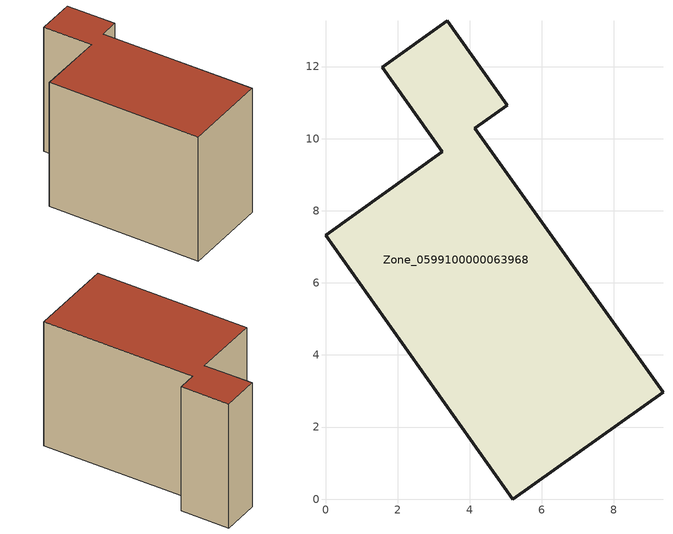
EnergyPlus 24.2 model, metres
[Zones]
Zone_0599100000063968
 floor ground (C_G): 3.24,9.64 1.57,11.98 3.37,13.27 5.04,10.93 4.13,10.28 9.36,2.97 5.2,0 0,7.32 z0
 wall outside (C_F): 5.04,10.93 3.37,13.27 1.57,11.98 3.24,9.64 0,7.32 5.2,0 9.36,2.97 4.13,10.28 5.04,10.93 z0:7.69
 roof outside (C_R): 0,7.32 5.2,0 9.36,2.97 4.13,10.28 5.04,10.93 3.37,13.27 1.57,11.98 3.24,9.64 z7.69
[BUILDING]
Pand.0599100000063968: North Axis=0; Terrain=City; Loads Convergence Tolerance Value=0.04; Temperature Convergence Tolerance Value=0.4; Solar Distribution=FullExterior; Maximum Number of Warmup Days=25; Minimum Number of Warmup Days=1
[Site:Location]
Rotterdam.The.Hague.AP_ZH_NLD Design_Conditions: Latitude=51.96; Longitude=4.45; Time Zone=1; Elevation=-4.5
[SITE:GROUNDTEMPERATURE:BUILDINGSURFACE]
18, 18, 18, 18, 18, 18, 18, 18, 18, 18, 18, 18
[MATERIAL] Thermal Absorptance=0.9; Solar Absorptance=0.7; Visible Absorptance=0.7
Name | Roughness | Thickness | Conductivity | Density | Specific Heat
G.TI.1975-1991 | MediumSmooth | 0.15 | 0.288461 | 540 | 1210
F.TI.1975-1991 | Rough | 0.3 | 0.230769 | 1920 | 840
R.TI.1975-1991 | MediumRough | 0.2 | 0.153846 | 1500 | 1000
[CONSTRUCTION]
C_G: G.TI.1975-1991
C_F: F.TI.1975-1991
C_R: R.TI.1975-1991
[ZONE]
Zone_0599100000063968: Type=1; Multiplier=1; Ceiling Height=Autocalculate; Volume=Autocalculate; Floor Area=autocalculate; Part of Total Floor Area=Yes
[ZONEINFILTRATION:DESIGNFLOWRATE]
Infil_Zone_0599100000063968: Zone or ZoneList or Space or SpaceList=Zone_0599100000063968; Schedule=AlwaysOn; Design Flow Rate Calculation Method=Flow/Area; Flow Rate per Floor Area=0.003; Constant Term Coefficient=1; Temperature Term Coefficient=0; Velocity Term Coefficient=0; Velocity Squared Term Coefficient=0
[HVACTEMPLATE:ZONE:IDEALLOADSAIRSYSTEM]
Zone_0599100000063968: Maximum Heating Supply Air Temperature=50; Minimum Cooling Supply Air Temperature=13; Maximum Heating Supply Air Humidity Ratio=0.0156; Minimum Cooling Supply Air Humidity Ratio=0.0077; Heating Limit=NoLimit; Cooling Limit=NoLimit; Dehumidification Control Type=ConstantSensibleHeatRatio; Cooling Sensible Heat Ratio=0.7; Dehumidification Setpoint=60; Humidification Control Type=None; Humidification Setpoint=30; Outdoor Air Method=None; Outdoor Air Flow Rate per Person=0.00944; Outdoor Air Flow Rate per Zone Floor Area=0; Outdoor Air Flow Rate per Zone=0; Demand Controlled Ventilation Type=None; Outdoor Air Economizer Type=NoEconomizer; Heat Recovery Type=None; Sensible Heat Recovery Effectiveness=0.7; Latent Heat Recovery Effectiveness=0.65
[ZONECONTROL:THERMOSTAT]
ThermostatControl_Zone_0599100000063968: Zone or ZoneList=Zone_0599100000063968; Control Type Schedule=DualSetpointControlType; Control 1=Thermostat_Zone_0599100000063968; Temperature Difference Between Cutout And Setpoint=0
[THERMOSTATSETPOINT:DUALSETPOINT]
Thermostat_Zone_0599100000063968: Heating Setpoint Temperature Schedule=HeatingSetpoint_Zone_0599100000063968; Cooling Setpoint Temperature Schedule=CoolingSetpoint_Zone_0599100000063968
[SCHEDULE:COMPACT]
HeatingSetpoint_Zone_0599100000063968: Through: 12/31, For: AllDays, Until: 24:00, 21
CoolingSetpoint_Zone_0599100000063968: Through: 12/31, For: AllDays, Until: 24:00, 24
DualSetpointControlType: Through: 12/31, For: AllDays, Until: 24:00, 4
AlwaysOn: Through: 12/31, For: AllDays, Until: 24:00, 1
